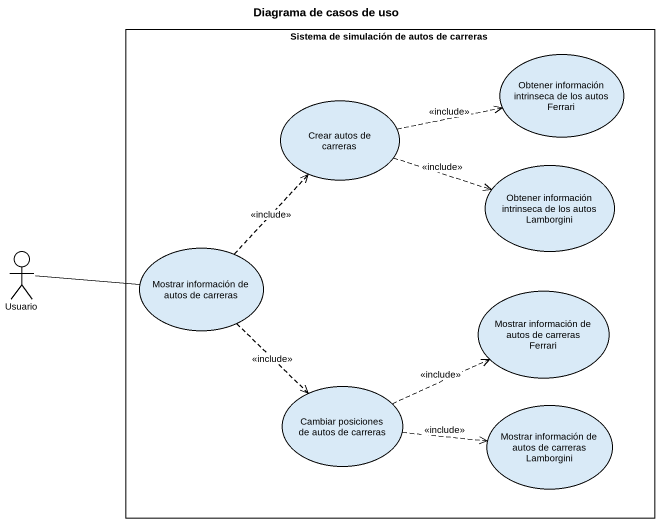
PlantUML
@startuml
title Diagrama de casos de uso
rectangle "Sistema de simulación de autos de carreras" as Sistema_de_simulación_de {
  usecase "Obtener información intrinseca de los autos Ferrari" as Obtener_información
  usecase "Crear autos de carreras" as Crear_autos_de_carreras
  usecase "Obtener información intrinseca de los autos Lamborgini" as Obtener_información_2
  usecase "Mostrar información de autos de carreras" as Mostrar_información_de
  usecase "Mostrar información de autos de carreras Ferrari" as Mostrar_información_de_2
  usecase "Cambiar posiciones de autos de carreras" as Cambiar_posiciones_de_autos
  usecase "Mostrar información de autos de carreras Lamborgini" as Mostrar_información_de_3
}
actor Usuario
Crear_autos_de_carreras .right.> Obtener_información : <<include>>
Crear_autos_de_carreras .right.> Obtener_información_2 : <<include>>
Usuario -right- Mostrar_información_de
Mostrar_información_de .up.> Crear_autos_de_carreras : <<include>>
Mostrar_información_de ..> Cambiar_posiciones_de_autos : <<include>>
Cambiar_posiciones_de_autos .right.> Mostrar_información_de_2 : <<include>>
Cambiar_posiciones_de_autos .right.> Mostrar_información_de_3 : <<include>>
@enduml
